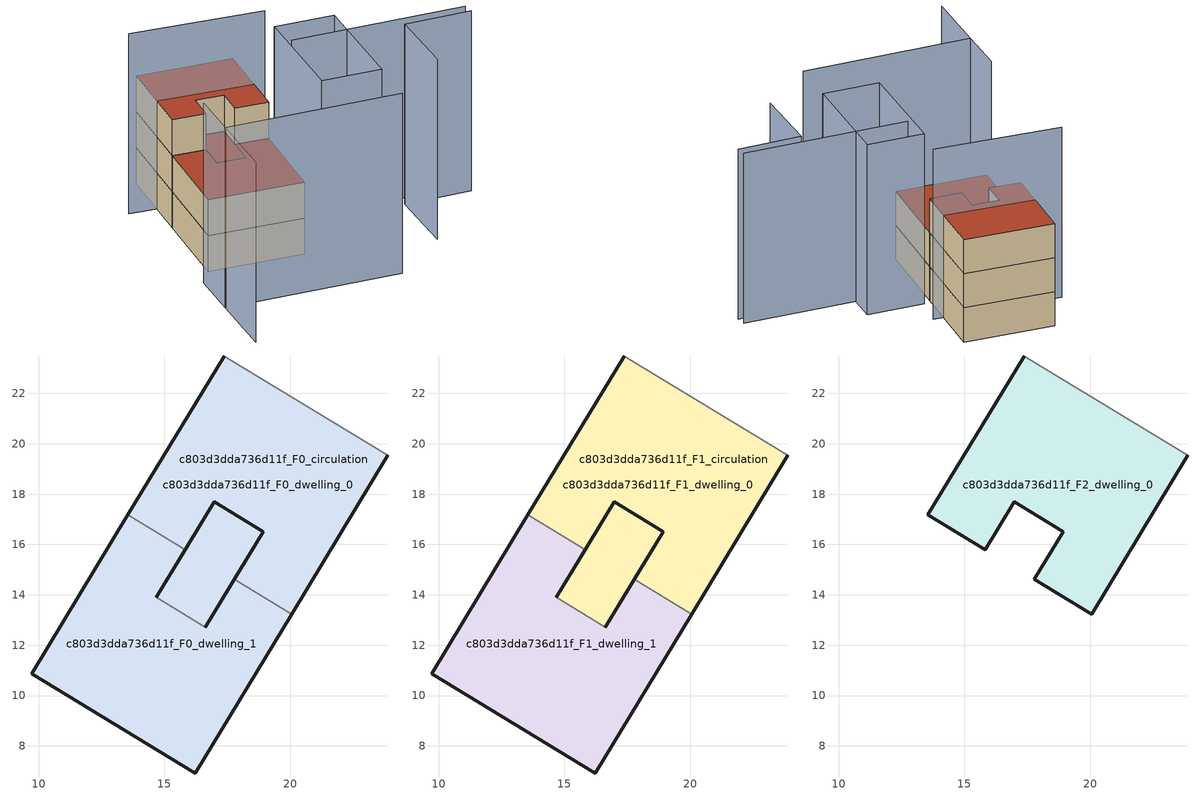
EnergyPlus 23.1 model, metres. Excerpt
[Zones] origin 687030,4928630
c803d3dda736d11f_F0_dwelling_0
 floor ground (EU_floor_Construction): 18.92,16.51 18.38,15.62 16.63,12.72 14.67,13.9 15.82,15.8 16.97,17.69 z0; 23.88,19.54 20.05,13.23 17.77,14.61 18.38,15.62 18.92,16.51 16.97,17.69 15.82,15.8 13.54,17.18 17.37,23.49 z0
 wall outside (EU_wall_Construction): 17.37,23.49 13.54,17.18 / 15.82,15.8 16.97,17.69 18.92,16.51 17.77,14.61 / 20.05,13.23 23.88,19.54 z0:3
 wall adiabatic (EU_wall_Construction): 23.88,19.54 17.37,23.49 z0:3
 wall to c803d3dda736d11f_F0_dwelling_1 (EU_wall_Construction): 13.54,17.18 15.82,15.8 / 17.77,14.61 20.05,13.23 z0:3
c803d3dda736d11f_F0_dwelling_1
 floor ground (EU_floor_Construction): 18.92,16.51 16.63,12.72 14.67,13.9 15.82,15.8 16.97,17.69 z0; 17.77,14.61 20.05,13.23 16.23,6.92 9.72,10.87 13.54,17.18 15.82,15.8 14.67,13.9 16.63,12.72 z0
 wall outside (EU_wall_Construction): 17.77,14.61 16.63,12.72 / 14.67,13.9 15.82,15.8 / 13.54,17.18 9.72,10.87 16.23,6.92 20.05,13.23 z0:3
 wall to c803d3dda736d11f_F0_circulation (EU_wall_Construction): 16.63,12.72 14.67,13.9 z0:3
c803d3dda736d11f_F0_circulation
 floor ground (EU_floor_Construction): 23.88,19.54 20.05,13.23 17.77,14.61 18.38,15.62 18.92,16.51 16.97,17.69 15.82,15.8 13.54,17.18 17.37,23.49 z0; 18.92,16.51 18.38,15.62 16.63,12.72 14.67,13.9 15.82,15.8 16.97,17.69 z0; 17.77,14.61 20.05,13.23 16.23,6.92 9.72,10.87 13.54,17.18 15.82,15.8 14.67,13.9 16.63,12.72 z0
 wall outside (EU_wall_Construction): 16.63,12.72 18.92,16.51 16.97,17.69 14.67,13.9 z0:3
c803d3dda736d11f_F1_dwelling_0
 floor outside (EU_floor_Construction): 23.88,19.54 20.05,13.23 17.77,14.61 18.38,15.62 18.92,16.51 16.97,17.69 15.82,15.8 13.54,17.18 17.37,23.49 z3; 18.92,16.51 18.38,15.62 16.63,12.72 14.67,13.9 15.82,15.8 16.97,17.69 z3
 wall outside (EU_wall_Construction): 17.37,23.49 13.54,17.18 / 15.82,15.8 16.97,17.69 18.92,16.51 17.77,14.61 / 20.05,13.23 23.88,19.54 z3:6
 wall adiabatic (EU_wall_Construction): 23.88,19.54 17.37,23.49 z3:6
 wall to c803d3dda736d11f_F1_dwelling_1 (EU_wall_Construction): 13.54,17.18 15.82,15.8 / 17.77,14.61 20.05,13.23 z3:6
 roof outside (EU_floor_Construction): 20.05,13.23 23.88,19.54 17.37,23.49 13.54,17.18 15.82,15.8 16.97,17.69 18.92,16.51 18.38,15.62 17.77,14.61 z6; 16.63,12.72 18.38,15.62 18.92,16.51 16.97,17.69 15.82,15.8 14.67,13.9 z6
c803d3dda736d11f_F1_dwelling_1
 floor to c803d3dda736d11f_F0_dwelling_1 (EU_floor_Construction): 17.77,14.61 20.05,13.23 16.23,6.92 9.72,10.87 13.54,17.18 15.82,15.8 14.67,13.9 16.63,12.72 z3; 18.92,16.51 16.63,12.72 14.67,13.9 15.82,15.8 16.97,17.69 z3
 wall outside (EU_wall_Construction): 17.77,14.61 16.63,12.72 / 14.67,13.9 15.82,15.8 / 13.54,17.18 9.72,10.87 16.23,6.92 20.05,13.23 z3:6
 wall to c803d3dda736d11f_F1_circulation (EU_wall_Construction): 16.63,12.72 14.67,13.9 z3:6
 roof outside (EU_roof_Construction): 16.23,6.92 20.05,13.23 17.77,14.61 16.63,12.72 14.67,13.9 15.82,15.8 13.54,17.18 9.72,10.87 z6; 16.63,12.72 18.92,16.51 16.97,17.69 15.82,15.8 14.67,13.9 z6
c803d3dda736d11f_F1_circulation
 floor outside (EU_floor_Construction): 17.77,14.61 20.05,13.23 16.23,6.92 9.72,10.87 13.54,17.18 15.82,15.8 14.67,13.9 16.63,12.72 z3
 floor to c803d3dda736d11f_F0_circulation (EU_floor_Construction): 18.92,16.51 18.38,15.62 16.63,12.72 14.67,13.9 15.82,15.8 16.97,17.69 z3; 23.88,19.54 20.05,13.23 17.77,14.61 18.38,15.62 18.92,16.51 16.97,17.69 15.82,15.8 13.54,17.18 17.37,23.49 z3
 wall outside (EU_wall_Construction): 16.63,12.72 18.92,16.51 16.97,17.69 14.67,13.9 z3:6
 roof outside (EU_roof_Construction): 20.05,13.23 23.88,19.54 17.37,23.49 13.54,17.18 15.82,15.8 16.97,17.69 18.92,16.51 18.38,15.62 17.77,14.61 z6; 16.63,12.72 18.38,15.62 18.92,16.51 16.97,17.69 15.82,15.8 14.67,13.9 z6; 16.23,6.92 20.05,13.23 17.77,14.61 16.63,12.72 14.67,13.9 15.82,15.8 13.54,17.18 9.72,10.87 z6
c803d3dda736d11f_F2_dwelling_0
 floor outside (EU_floor_Construction): 23.88,19.54 20.05,13.23 17.77,14.61 18.92,16.51 16.97,17.69 15.82,15.8 13.54,17.18 17.37,23.49 z6
 wall outside (EU_wall_Construction): 17.37,23.49 13.54,17.18 15.82,15.8 16.97,17.69 18.92,16.51 17.77,14.61 20.05,13.23 23.88,19.54 z6:9
 wall adiabatic (EU_wall_Construction): 23.88,19.54 17.37,23.49 z6:9
 roof outside (EU_roof_Construction): 20.05,13.23 23.88,19.54 17.37,23.49 13.54,17.18 15.82,15.8 16.97,17.69 18.92,16.51 17.77,14.61 z9
shading: 3.13,1.31 6.02,6.39 / 6.02,6.39 18.28,-0.59 / 24.06,0.65 26.93,5.91 / 26.93,5.91 31.64,3.34 / 5.98,6.33 8.04,9.97 / 31.92,4.13 19.87,10.94 / 22.32,15.36 13.32,21.04 / 20.34,2.92 16.19,5.3 / 16.19,5.3 20.74,13.23 / 20.74,13.23 24.89,10.85 / 24.89,10.85 20.34,2.92 z0:15
[Building]
EU S2 Campaign: North Axis=0; Terrain=City; Solar Distribution=FullExterior
[Site:Location]
Bologna: Latitude=44.5; Longitude=11.25; Time Zone=1; Elevation=37
[SizingPeriod:WeatherFileDays]
AnnualSizingPeriod: Begin Month=1; Begin Day of Month=1; End Month=12; End Day of Month=31; Day of Week for Start Day=Monday; Use Weather File Daylight Saving Period=No; Use Weather File Rain and Snow Indicators=No
[MATERIAL]
EU_InternalMass_Material: Roughness=MediumRough; Thickness=0.1; Conductivity=1; Density=1800; Specific Heat=900; Thermal Absorptance=0.9; Solar Absorptance=0.7; Visible Absorptance=0.7
[MATERIAL:NOMASS] Roughness=MediumRough; Thermal Absorptance=0.9; Solar Absorptance=0.7; Visible Absorptance=0.7
Name | Thermal Resistance
EU_wall_NoMass | 0.937881
EU_roof_NoMass | 0.548572
EU_floor_NoMass | 0.71348
[CONSTRUCTION]
EU_wall_Construction: EU_wall_NoMass
EU_roof_Construction: EU_roof_NoMass
EU_floor_Construction: EU_floor_NoMass
EU_InternalMass_Construction: EU_InternalMass_Material
[ZONE] Type=1; Multiplier=1; Ceiling Height=autocalculate; Floor Area=autocalculate; Part of Total Floor Area=Yes
Name | Volume
c803d3dda736d11f_F0_dwelling_0 | 183.598
c803d3dda736d11f_F1_dwelling_0 | 183.597
c803d3dda736d11f_F2_dwelling_0 | 153.279
c803d3dda736d11f_F0_dwelling_1; c803d3dda736d11f_F1_dwelling_1 | 183.595
c803d3dda736d11f_F0_circulation | 336.875
c803d3dda736d11f_F1_circulation | 336.876
[INTERNALMASS] Construction=EU_InternalMass_Construction
Name | Zone or ZoneList | Surface Area
c803d3dda736d11f_F0_dwelling_0_EU_InternalMass | c803d3dda736d11f_F0_dwelling_0 | 51.0925
c803d3dda736d11f_F0_dwelling_1_EU_InternalMass | c803d3dda736d11f_F0_dwelling_1 | 51.0925
c803d3dda736d11f_F1_dwelling_0_EU_InternalMass | c803d3dda736d11f_F1_dwelling_0 | 51.0925
c803d3dda736d11f_F1_dwelling_1_EU_InternalMass | c803d3dda736d11f_F1_dwelling_1 | 51.0925
c803d3dda736d11f_F2_dwelling_0_EU_InternalMass | c803d3dda736d11f_F2_dwelling_0 | 112.307
[OTHEREQUIPMENT] Fuel Type=Electricity; Design Level Calculation Method=Watts/Area; Power per Zone Floor Area=1; Fraction Latent=0; Fraction Radiant=0; Fraction Lost=0; Carbon Dioxide Generation Rate=0; EndUse Subcategory=EU_Step8_InternalGains
Name | Zone or ZoneList or Space or SpaceList | Schedule
EU_Step8_InternalGain_c803d3dda736d11f_F0_dwelling_0_f000 | c803d3dda736d11f_F0_dwelling_0 | EU_Step8_GainSchedule_c803d3dda736d11f_F0_dwelling_0_f000
EU_Step8_InternalGain_c803d3dda736d11f_F0_dwelling_1_f000 | c803d3dda736d11f_F0_dwelling_1 | EU_Step8_GainSchedule_c803d3dda736d11f_F0_dwelling_1_f000
EU_Step8_InternalGain_c803d3dda736d11f_F1_dwelling_0_f000 | c803d3dda736d11f_F1_dwelling_0 | EU_Step8_GainSchedule_c803d3dda736d11f_F1_dwelling_0_f000
EU_Step8_InternalGain_c803d3dda736d11f_F1_dwelling_1_f000 | c803d3dda736d11f_F1_dwelling_1 | EU_Step8_GainSchedule_c803d3dda736d11f_F1_dwelling_1_f000
EU_Step8_InternalGain_c803d3dda736d11f_F2_dwelling_0_f000 | c803d3dda736d11f_F2_dwelling_0 | EU_Step8_GainSchedule_c803d3dda736d11f_F2_dwelling_0_f000
[ZONEINFILTRATION:DESIGNFLOWRATE] Schedule=EU_AlwaysOn; Design Flow Rate Calculation Method=Flow/Area; Flow Rate per Floor Area=0.0005; Constant Term Coefficient=1; Temperature Term Coefficient=0; Velocity Term Coefficient=0; Velocity Squared Term Coefficient=0
Name | Zone or ZoneList or Space or SpaceList
EU_Circulation_Infiltration_c803d3dda736d11f_F0_circulation | c803d3dda736d11f_F0_circulation
EU_Circulation_Infiltration_c803d3dda736d11f_F1_circulation | c803d3dda736d11f_F1_circulation
[ZONEVENTILATION:DESIGNFLOWRATE] Schedule=EU_AlwaysOn; Design Flow Rate Calculation Method=AirChanges/Hour; Air Changes per Hour=0.687892; Ventilation Type=Natural; Fan Pressure Rise=0; Fan Total Efficiency=1; Constant Term Coefficient=1; Temperature Term Coefficient=0; Velocity Term Coefficient=0; Velocity Squared Term Coefficient=0; Minimum Indoor Temperature=-100; Maximum Indoor Temperature=100; Delta Temperature=-100; Minimum Outdoor Temperature=-100; Maximum Outdoor Temperature=100; Maximum Wind Speed=40
Name | Zone or ZoneList or Space or SpaceList
EU_ConstantAir_c803d3dda736d11f_F0_dwelling_0 | c803d3dda736d11f_F0_dwelling_0
EU_ConstantAir_c803d3dda736d11f_F0_dwelling_1 | c803d3dda736d11f_F0_dwelling_1
EU_ConstantAir_c803d3dda736d11f_F1_dwelling_0 | c803d3dda736d11f_F1_dwelling_0
EU_ConstantAir_c803d3dda736d11f_F1_dwelling_1 | c803d3dda736d11f_F1_dwelling_1
EU_ConstantAir_c803d3dda736d11f_F2_dwelling_0 | c803d3dda736d11f_F2_dwelling_0
[HVACTEMPLATE:THERMOSTAT] Constant Heating Setpoint=20; Constant Cooling Setpoint=50
EU_HeatOnly_c803d3dda736d11f_F0_dwelling_0; EU_HeatOnly_c803d3dda736d11f_F0_dwelling_1; EU_HeatOnly_c803d3dda736d11f_F1_dwelling_0; EU_HeatOnly_c803d3dda736d11f_F1_dwelling_1; EU_HeatOnly_c803d3dda736d11f_F2_dwelling_0
[HVACTEMPLATE:ZONE:IDEALLOADSAIRSYSTEM] System Availability Schedule=EU_AlwaysOn; Maximum Heating Supply Air Temperature=50; Minimum Cooling Supply Air Temperature=13; Maximum Heating Supply Air Humidity Ratio=0.0156; Minimum Cooling Supply Air Humidity Ratio=0.0077; Heating Limit=NoLimit; Cooling Limit=NoLimit; Heating Availability Schedule=EU_AlwaysOn; Cooling Availability Schedule=EU_CoolingOff; Dehumidification Control Type=ConstantSensibleHeatRatio; Cooling Sensible Heat Ratio=0.7; Dehumidification Setpoint=60; Humidification Control Type=None; Humidification Setpoint=30; Outdoor Air Method=None; Outdoor Air Flow Rate per Person=0.00944; Outdoor Air Flow Rate per Zone Floor Area=0; Outdoor Air Flow Rate per Zone=0; Demand Controlled Ventilation Type=None; Outdoor Air Economizer Type=NoEconomizer; Heat Recovery Type=None; Sensible Heat Recovery Effectiveness=0.7; Latent Heat Recovery Effectiveness=0.65
Name | Template Thermostat
c803d3dda736d11f_F0_dwelling_0 | EU_HeatOnly_c803d3dda736d11f_F0_dwelling_0
c803d3dda736d11f_F0_dwelling_1 | EU_HeatOnly_c803d3dda736d11f_F0_dwelling_1
c803d3dda736d11f_F1_dwelling_0 | EU_HeatOnly_c803d3dda736d11f_F1_dwelling_0
c803d3dda736d11f_F1_dwelling_1 | EU_HeatOnly_c803d3dda736d11f_F1_dwelling_1
c803d3dda736d11f_F2_dwelling_0 | EU_HeatOnly_c803d3dda736d11f_F2_dwelling_0
[SIZING:ZONE] Zone Cooling Design Supply Air Temperature Input Method=SupplyAirTemperature; Zone Cooling Design Supply Air Temperature=13; Zone Heating Design Supply Air Temperature Input Method=SupplyAirTemperature; Zone Heating Design Supply Air Temperature=50; Zone Cooling Design Supply Air Humidity Ratio=0.008; Zone Heating Design Supply Air Humidity Ratio=0.008; Cooling Design Air Flow Method=DesignDay; Cooling Design Air Flow Rate=0; Cooling Minimum Air Flow per Zone Floor Area=0.000762; Cooling Minimum Air Flow=0; Cooling Minimum Air Flow Fraction=0.2; Heating Design Air Flow Method=DesignDay; Heating Design Air Flow Rate=0; Heating Maximum Air Flow per Zone Floor Area=0.002032; Heating Maximum Air Flow=0.141576; Heating Maximum Air Flow Fraction=0.3; Account for Dedicated Outdoor Air System=No; Dedicated Outdoor Air System Control Strategy=NeutralSupplyAir; Dedicated Outdoor Air Low Setpoint Temperature for Design=autosize; Dedicated Outdoor Air High Setpoint Temperature for Design=autosize; Zone Load Sizing Method=Sensible Load Only No Latent Load; Zone Latent Cooling Design Supply Air Humidity Ratio Input Method=HumidityRatioDifference; Zone Cooling Design Supply Air Humidity Ratio Difference=0.005; Zone Latent Heating Design Supply Air Humidity Ratio Input Method=HumidityRatioDifference; Zone Humidification Design Supply Air Humidity Ratio Difference=0.005
c803d3dda736d11f_F0_dwelling_0; c803d3dda736d11f_F0_dwelling_1; c803d3dda736d11f_F1_dwelling_0; c803d3dda736d11f_F1_dwelling_1; c803d3dda736d11f_F2_dwelling_0
[SCHEDULE:CONSTANT]
Name | Hourly Value
EU_AlwaysOn | 1
EU_CoolingOff | 0
[SCHEDULE:FILE] Column Number=1; Rows to Skip at Top=0; Number of Hours of Data=8760; Column Separator=Comma; Interpolate to Timestep=No; Minutes per Item=60; Adjust Schedule for Daylight Savings=Yes
Name | File
EU_Step8_GainSchedule_c803d3dda736d11f_F0_dwelling_0_f000 | ../../schedules/c803d3dda736d11f/c803d3dda736d11f_F0_dwelling_0_f000_gain.csv
EU_Step8_GainSchedule_c803d3dda736d11f_F0_dwelling_1_f000 | ../../schedules/c803d3dda736d11f/c803d3dda736d11f_F0_dwelling_1_f000_gain.csv
EU_Step8_GainSchedule_c803d3dda736d11f_F1_dwelling_0_f000 | ../../schedules/c803d3dda736d11f/c803d3dda736d11f_F1_dwelling_0_f000_gain.csv
EU_Step8_GainSchedule_c803d3dda736d11f_F1_dwelling_1_f000 | ../../schedules/c803d3dda736d11f/c803d3dda736d11f_F1_dwelling_1_f000_gain.csv
EU_Step8_GainSchedule_c803d3dda736d11f_F2_dwelling_0_f000 | ../../schedules/c803d3dda736d11f/c803d3dda736d11f_F2_dwelling_0_f000_gain.csv
